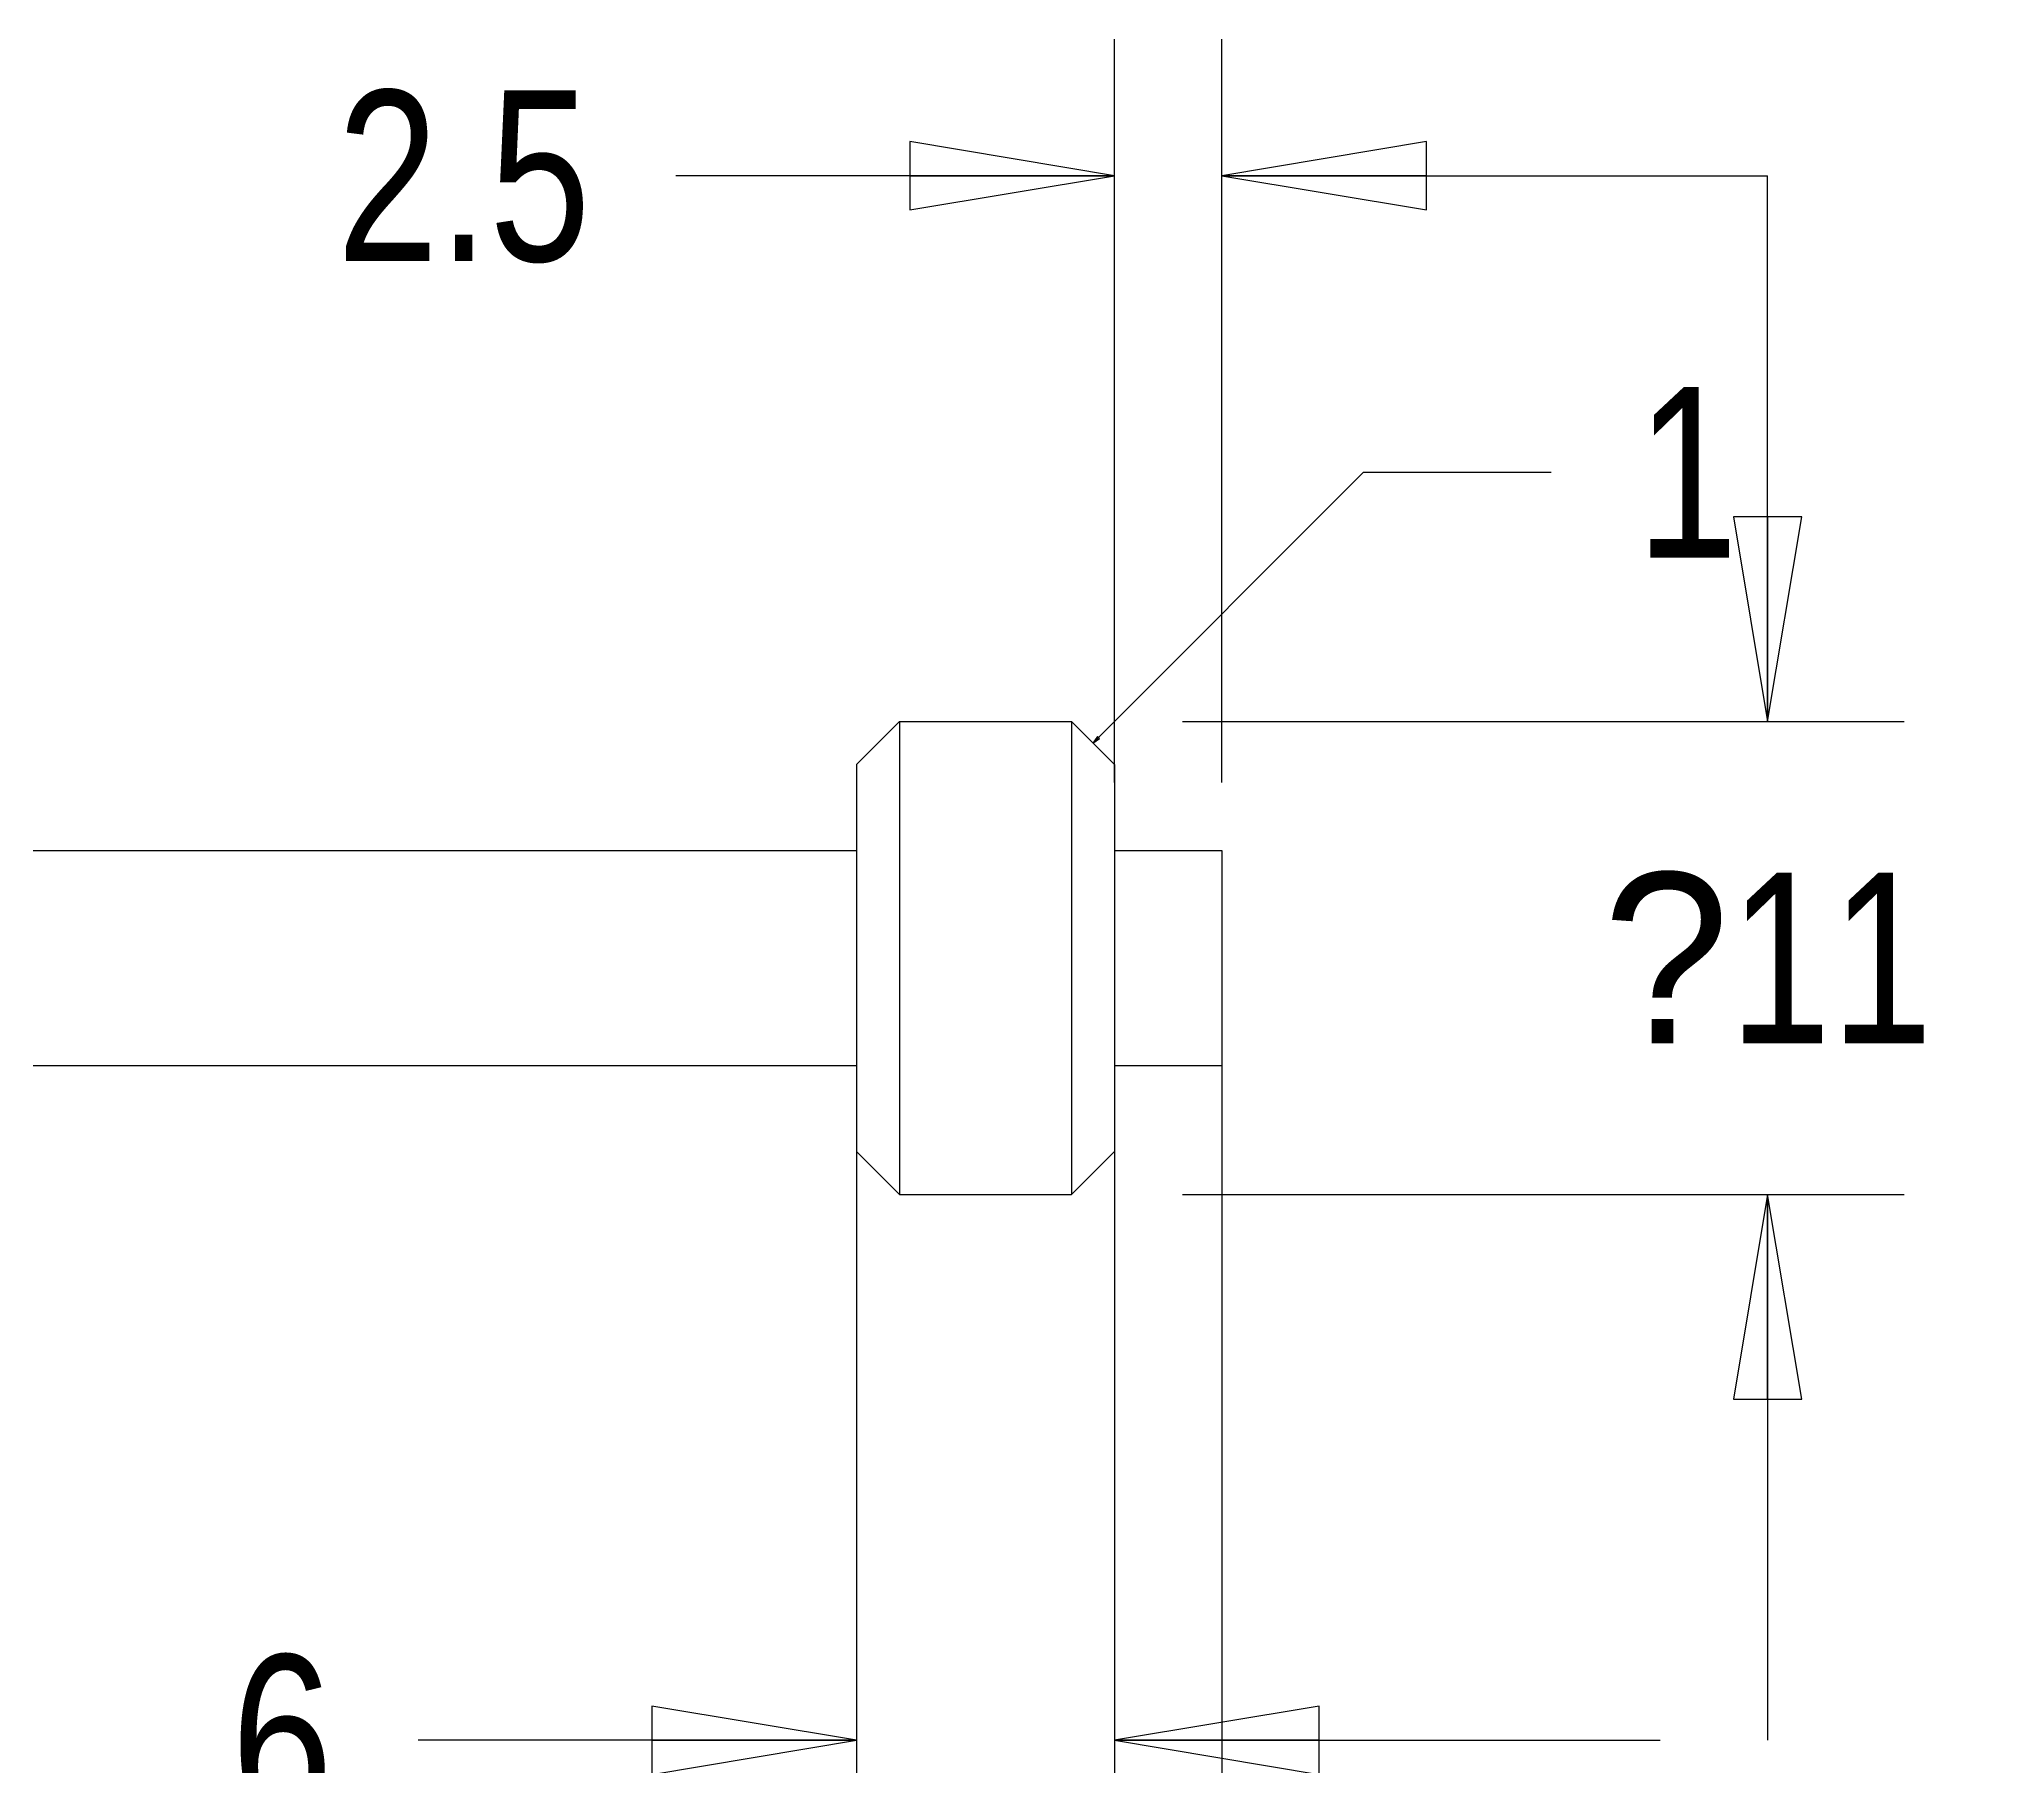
# Model space of a CAD drawing. Header units: millimetres. Extents: x 0 to 297, y 0 to 210.
# Drawn here: x 76.52 to 122.25, y 77.94 to 118.13 of the extents above; entities that cross this region are included whole.
import ezdxf

# ---------------------------------------------------------------- set-up
doc = ezdxf.new("R2010")
doc.units = ezdxf.units.MM
doc.header["$LTSCALE"] = 0.64311
doc.header["$MEASUREMENT"] = 0
doc.layers.get('0').update_dxf_attribs({"linetype": 'CONTINUOUS'})
doc.styles.get("Standard").update_dxf_attribs({"font": 'txt', "width": 0.8})
doc.styles.add('TEXTSTYLE_2', font='symbol_asme.ttf')
doc.dimstyles.new('DIMSTYLE_1', dxfattribs={"dimtxt": 0.15625, "dimasz": 0.1875, "dimexe": 0.125, "dimexo": 0.625, "dimgap": 0.078125, "dimtad": 1, "dimzin": 4, "dimtxsty": 'STANDARD', "dimblk": 'CLOSED', "dimblk1": 'CLOSED', "dimblk2": 'CLOSED', "dimcen": 2.5, "dimazin": 1, "dimtfac": 1, "dimtmove": 0, "dimatfit": 3, "dimldrblk": 'CLOSED', "dimtzin": 4})
doc.dimstyles.get("Standard").update_dxf_attribs({"dimtxt": 0.15625, "dimasz": 0.1875, "dimexe": 0.125, "dimexo": 0.625, "dimtad": 1, "dimzin": 4, "dimtxsty": 'STANDARD', "dimblk": 'CLOSED', "dimblk1": 'CLOSED', "dimblk2": 'CLOSED', "dimcen": 2.5, "dimazin": 1, "dimtp": 0.01, "dimtm": 0.01, "dimtfac": 1, "dimtmove": 0, "dimatfit": 3, "dimldrblk": 'CLOSED', "dimtzin": 4})

# ---------------------------------------------------------------- blocks, each defined once
blk = doc.blocks.new('_CLOSED')
at = {"color": 0, "linetype": 'ByBlock'}
for p, q in [((0, 0), (-1, 0.1667)), ((-1, 0.1667), (-1, -0.1667)), ((-1, -0.1667), (0, 0)), ((-1, 0), (0, 0))]:
    blk.add_line(p, q, dxfattribs=at)
blk = doc.blocks.new('*D1')
at = {"color": 2, "linetype": 'Continuous', "transparency": 16777216}
for p, q in [((46.034, 97.663), (46.034, 56.75)), ((104.034, 97.663), (104.034, 56.75)), ((46.034, 59.925), (69.875, 59.925)), ((104.034, 59.925), (80.193, 59.925))]:
    blk.add_line(p, q, dxfattribs=at)
at = {"color": 2, "linetype": 'Continuous', "transparency": 16777216, "xscale": 4.762499999999999, "yscale": 4.762499999999999, "zscale": 4.762499999999999, "rotation": 180}
blk.add_blockref('_CLOSED', (46.034, 59.925), dxfattribs=at)
at = {"color": 2, "linetype": 'Continuous', "transparency": 16777216, "xscale": 4.762499999999999, "yscale": 4.762499999999999, "zscale": 4.762499999999999}
blk.add_blockref('_CLOSED', (104.034, 59.925), dxfattribs=at)
at = {"color": 2, "linetype": 'Continuous', "transparency": 16777216, "insert": (75.034, 61.91), "char_height": 3.9688, "width": 6.35, "attachment_point": 2, "line_spacing_factor": 0.9}
blk.add_mtext('58', dxfattribs=at)
blk = doc.blocks.new('*D3')
at = {"color": 2, "linetype": 'Continuous', "transparency": 16777216}
for p, q in [((101.534, 100.838), (101.534, 118.126)), ((104.034, 100.838), (104.034, 118.126)), ((101.534, 114.951), (91.331, 114.951)), ((104.034, 114.951), (116.734, 114.951))]:
    blk.add_line(p, q, dxfattribs=at)
at = {"color": 2, "linetype": 'Continuous', "transparency": 16777216, "xscale": 4.762499999999999, "yscale": 4.762499999999999, "zscale": 4.762499999999999}
blk.add_blockref('_CLOSED', (101.534, 114.951), dxfattribs=at)
at = {"color": 2, "linetype": 'Continuous', "transparency": 16777216, "xscale": 4.762499999999999, "yscale": 4.762499999999999, "zscale": 4.762499999999999, "rotation": 180}
blk.add_blockref('_CLOSED', (104.034, 114.951), dxfattribs=at)
at = {"color": 2, "linetype": 'Continuous', "transparency": 16777216, "insert": (89.347, 116.935), "char_height": 3.9688, "width": 9.525, "attachment_point": 3, "line_spacing_factor": 0.9}
blk.add_mtext('2.5', dxfattribs=at)
blk = doc.blocks.new('*D4')
at = {"color": 2, "linetype": 'Continuous', "transparency": 16777216}
for p, q in [((95.534, 99.663), (95.534, 75.376)), ((101.534, 99.663), (101.534, 75.376)), ((95.534, 78.551), (85.331, 78.551)), ((101.534, 78.551), (114.234, 78.551))]:
    blk.add_line(p, q, dxfattribs=at)
at = {"color": 2, "linetype": 'Continuous', "transparency": 16777216, "xscale": 4.762499999999999, "yscale": 4.762499999999999, "zscale": 4.762499999999999}
blk.add_blockref('_CLOSED', (95.534, 78.551), dxfattribs=at)
at = {"color": 2, "linetype": 'Continuous', "transparency": 16777216, "xscale": 4.762499999999999, "yscale": 4.762499999999999, "zscale": 4.762499999999999, "rotation": 180}
blk.add_blockref('_CLOSED', (101.534, 78.551), dxfattribs=at)
at = {"color": 2, "linetype": 'Continuous', "transparency": 16777216, "insert": (83.347, 80.535), "char_height": 3.969, "width": 3.175, "attachment_point": 3, "line_spacing_factor": 0.9}
blk.add_mtext('6', dxfattribs=at)
blk = doc.blocks.new('*D5')
at = {"color": 2, "linetype": 'Continuous', "transparency": 16777216}
for p, q in [((116.734, 102.251), (116.734, 114.951)), ((103.122, 102.251), (119.909, 102.251)), ((103.122, 91.251), (119.909, 91.251)), ((116.734, 91.251), (116.734, 78.551))]:
    blk.add_line(p, q, dxfattribs=at)
at = {"color": 2, "linetype": 'Continuous', "transparency": 16777216, "xscale": 4.762499999999999, "yscale": 4.762499999999999, "zscale": 4.762499999999999}
for p, rotation in [((116.734, 102.251), -90.00000000000001), ((116.734, 91.251), 90)]:
    blk.add_blockref('_CLOSED', p, dxfattribs=dict(at, rotation=rotation))
at = {"color": 2, "linetype": 'Continuous', "transparency": 16777216, "insert": (116.734, 98.735), "char_height": 3.96875, "width": 11.03109, "attachment_point": 2, "line_spacing_factor": 0.9, "style": 'TEXTSTYLE_2'}
blk.add_mtext('?\\ftxt;{\\W0.8;11}', dxfattribs=at)

msp = doc.modelspace()

# ---------------------------------------------------------------- linework, layer by layer
at = {"color": 7, "linetype": 'Continuous'}
for p, q in [((95.534, 101.251), (96.534, 102.251)), ((96.534, 102.251), (100.534, 102.251)), ((96.534, 102.251), (96.534, 91.251)), ((101.534, 101.251), (100.534, 102.251)), ((100.534, 102.251), (100.534, 91.251)), ((95.534, 101.251), (95.534, 92.251)), ((101.534, 101.251), (101.534, 92.251)), ((54.534, 99.251), (95.534, 99.251)), ((101.534, 99.251), (104.034, 99.251)), ((104.034, 99.251), (104.034, 94.251)), ((54.534, 94.251), (95.534, 94.251)), ((101.534, 94.251), (104.034, 94.251)), ((95.534, 92.251), (96.534, 91.251)), ((101.534, 92.251), (100.534, 91.251)), ((96.534, 91.251), (100.534, 91.251))]:
    msp.add_line(p, q, dxfattribs=at)

# ---------------------------------------------------------------- texts
at = {"color": 2, "linetype": 'Continuous', "insert": (113.684, 110.035), "char_height": 3.969, "width": 3.175, "attachment_point": 1, "line_spacing_factor": 0.9}
msp.add_mtext('1', dxfattribs=at)

# ---------------------------------------------------------------- dimensions: what is measured, and where the dimension line sits
at = {"color": 2, "linetype": 'Continuous'}
for base, p1, picture, middle in [((104.034, 114.951), (101.534, 99.251), '*D3', (84.683, 114.951)), ((104.034, 59.925), (46.034, 99.251), '*D1', (75.133, 59.925))]:
    dim = msp.add_linear_dim(base=base, p1=p1, p2=(104.034, 99.251), dimstyle='DIMSTYLE_1', dxfattribs=at)
    dim.commit()
    dim.dimension.update_dxf_attribs({"geometry": picture, "text_midpoint": middle, "dimtype": 160})
dim = msp.add_linear_dim(base=(116.734, 102.251), p1=(101.534, 91.251), p2=(101.534, 102.251), angle=90, text='{\\fSymbol_ASME;\\W1.0;?}<>', dimstyle='DIMSTYLE_1', dxfattribs=at)
dim.commit()
dim.dimension.update_dxf_attribs({"geometry": '*D5', "text_midpoint": (116.734, 96.751), "dimtype": 160})
dim = msp.add_linear_dim(base=(95.534, 78.551), p1=(101.534, 101.251), p2=(95.534, 101.251), angle=180, dimstyle='DIMSTYLE_1', dxfattribs=at)
dim.commit()
dim.dimension.update_dxf_attribs({"geometry": '*D4', "text_midpoint": (81.759, 78.551), "dimtype": 160})

# ---------------------------------------------------------------- leaders
at = {"color": 2, "linetype": 'Continuous', "annotation_type": 0, "has_hookline": 1, "hookline_direction": 1, "text_width": 0.0417, "horizontal_direction": (25.4, 0, 0)}
msp.add_leader([(101.034, 101.751), (107.334, 108.051), (111.7, 108.051)], dimstyle='STANDARD', override={"dimtad": 0}, dxfattribs=at)

doc.saveas('drawing.dxf')
